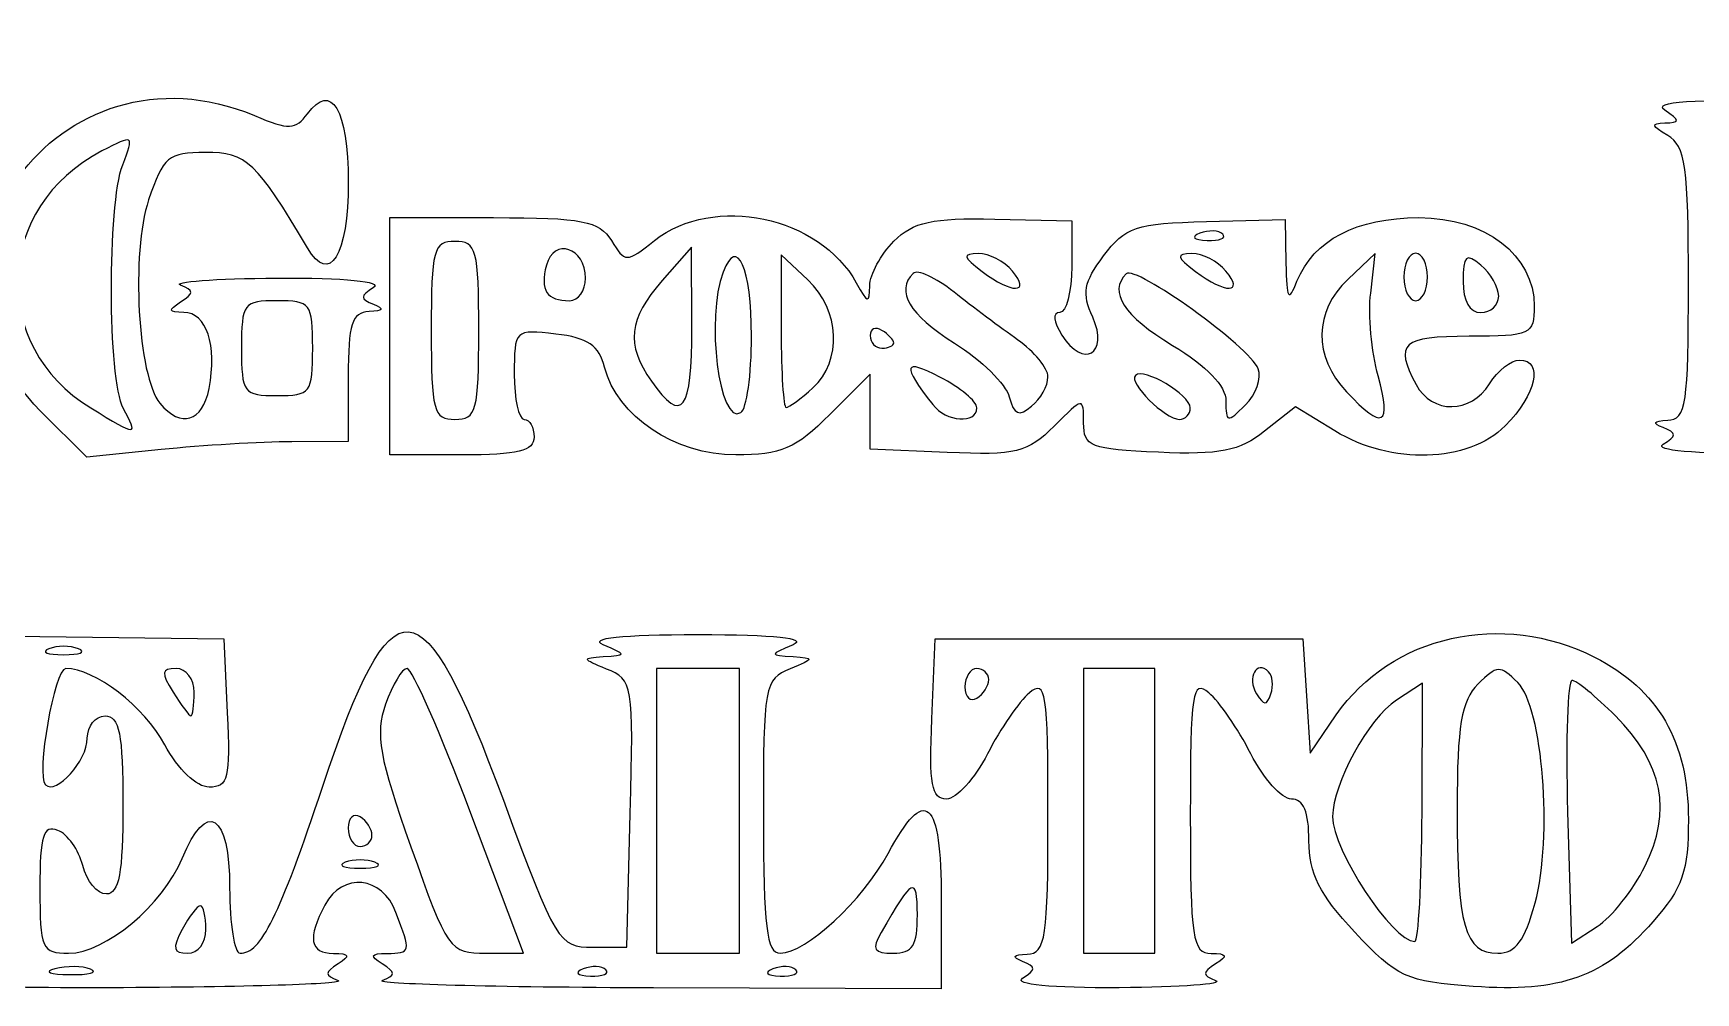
# Model space of a CAD drawing. Extents: x 0.53 to 3.78, y 0.49 to 2.29.
# Drawn here: x 0.9015 to 1.3687, y 0.6489 to 0.9185 of the extents above; entities that cross this region are included whole.
import ezdxf

# ---------------------------------------------------------------- set-up
doc = ezdxf.new("R2010")
doc.units = 0
doc.layers.get('0').update_dxf_attribs({"linetype": 'CONTINUOUS'})

msp = doc.modelspace()

# ---------------------------------------------------------------- linework, layer by layer
at = {"color": 7}
for p, q in [((1.001667, 0.833337), (1.001667, 0.866669)), ((1.001667, 0.866669), (1.030805, 0.866668)), ((1.171706, 0.866276), (1.193333, 0.865807)), ((1.193333, 0.865807), (1.193333, 0.852904)), ((1.231192, 0.865555), (1.253334, 0.866109)), ((1.253334, 0.866109), (1.253545, 0.853888)), ((1.235764, 0.862014), (1.235764, 0.862014)), ((1.086456, 0.858333), (1.078228, 0.848981)), ((1.086561, 0.835833), (1.086456, 0.858333)), ((1.119167, 0.849217), (1.111667, 0.856263)), ((1.111667, 0.856263), (1.111667, 0.834798)), ((1.278649, 0.856559), (1.270991, 0.849365)), ((1.277355, 0.845476), (1.278649, 0.856559)), ((1.176667, 0.851672), (1.176667, 0.851667)), ((1.236667, 0.851672), (1.236667, 0.851667)), ((1.056667, 0.849643), (1.056667, 0.849643)), ((1.293333, 0.85), (1.293333, 0.85)), ((1.313333, 0.844592), (1.313333, 0.844592)), ((1.001667, 0.833336), (1.001667, 0.833337)), ((1.001667, 0.800004), (1.001667, 0.833336)), ((1.026667, 0.835), (1.026667, 0.835)), ((1.086561, 0.835833), (1.086561, 0.835833)), ((1.103333, 0.833333), (1.103333, 0.833333)), ((0.98, 0.83), (0.98, 0.83)), ((1.143333, 0.83147), (1.143333, 0.83147)), ((1.136668, 0.822666), (1.125335, 0.811333)), ((1.136672, 0.812166), (1.136668, 0.822666)), ((1.245766, 0.824206), (1.245766, 0.824206)), ((0.99, 0.821899), (0.99, 0.803797)), ((1.120571, 0.81885), (1.120571, 0.81885)), ((1.186667, 0.821919), (1.186667, 0.821919)), ((1.279428, 0.822196), (1.279428, 0.822196)), ((0.926784, 0.81311), (0.926784, 0.813115)), ((1.166667, 0.813248), (1.166667, 0.813248)), ((1.226667, 0.813216), (1.226667, 0.813216)), ((1.25625, 0.813488), (1.247551, 0.806646)), ((1.267292, 0.806756), (1.25625, 0.813488)), ((0.903551, 0.812327), (0.903551, 0.812331)), ((0.916484, 0.799395), (0.903551, 0.812327)), ((1.136675, 0.801666), (1.136672, 0.812166)), ((0.99, 0.803797), (0.974167, 0.803708)), ((0.937408, 0.801509), (0.916484, 0.799395)), ((1.021945, 0.800001), (1.001667, 0.800004)), ((1.158363, 0.800706), (1.136675, 0.801666)), ((1.359544, 0.802981), (1.359544, 0.802981)), ((0.903333, 0.748981), (0.955, 0.748333)), ((0.955, 0.748333), (0.955992, 0.7275)), ((1.154014, 0.725833), (1.155, 0.748333)), ((1.155, 0.748333), (1.206667, 0.748333)), ((1.206667, 0.748333), (1.258333, 0.748333)), ((1.258333, 0.748333), (1.259358, 0.732291)), ((0.914167, 0.745541), (0.914167, 0.745541)), ((1.088333, 0.74), (1.076667, 0.74)), ((1.076667, 0.74), (1.076667, 0.7)), ((1.1, 0.74), (1.088333, 0.74)), ((1.1, 0.7), (1.1, 0.74)), ((1.206667, 0.74), (1.196667, 0.74)), ((1.196667, 0.74), (1.196667, 0.7)), ((1.216667, 0.74), (1.206667, 0.74)), ((1.216667, 0.7), (1.216667, 0.74)), ((1.248681, 0.7391), (1.248681, 0.739097)), ((1.17, 0.736863), (1.17, 0.736863)), ((1.29192, 0.735894), (1.28458, 0.731085)), ((1.291793, 0.699614), (1.29192, 0.735894)), ((0.946667, 0.733333), (0.946667, 0.733333)), ((1.259358, 0.732291), (1.260382, 0.716248)), ((1.260382, 0.716248), (1.267691, 0.726952)), ((1.039281, 0.66), (1.02419, 0.7)), ((1.02419, 0.7), (1.02419, 0.7)), ((1.068333, 0.661667), (1.069276, 0.699233)), ((1.076667, 0.7), (1.076667, 0.66)), ((1.1, 0.66), (1.1, 0.7)), ((1.1, 0.7), (1.1, 0.7)), ((1.196667, 0.7), (1.196667, 0.66)), ((1.216667, 0.66), (1.216667, 0.7)), ((1.216667, 0.7), (1.216667, 0.7)), ((1.291793, 0.699614), (1.291793, 0.699614)), ((1.332713, 0.699742), (1.333759, 0.662803)), ((0.996667, 0.693137), (0.996667, 0.693137)), ((0.9975, 0.685541), (0.9975, 0.685541)), ((1.354435, 0.684413), (1.354435, 0.684413)), ((1.156667, 0.675), (1.156667, 0.65)), ((1.323577, 0.674167), (1.323577, 0.674167)), ((1.149949, 0.670833), (1.149949, 0.670833)), ((0.95, 0.666667), (0.95, 0.666667)), ((1.333759, 0.662803), (1.341047, 0.667495)), ((1.028747, 0.66), (1.039281, 0.66)), ((1.058613, 0.661667), (1.068333, 0.661667)), ((1.076667, 0.66), (1.088333, 0.66)), ((1.088333, 0.66), (1.1, 0.66)), ((1.196667, 0.66), (1.206667, 0.66)), ((1.206667, 0.66), (1.216667, 0.66)), ((0.917563, 0.65552), (0.917563, 0.65552)), ((1.062431, 0.655348), (1.062431, 0.655348)), ((1.115764, 0.655348), (1.115764, 0.655348)), ((1.156667, 0.65), (1.075833, 0.650263)), ((1.179544, 0.652981), (1.179544, 0.652981))]:
    msp.add_line(p, q, dxfattribs=at)
for points in [[(0.903551, 0.812331), (0.861921, 0.853962), (0.908638, 0.918472), (0.963662, 0.895336)], [(0.978539, 0.895845), (0.985227, 0.904992), (0.99, 0.897006), (0.99, 0.876667)], [(1.360001, 0.896879), (1.356473, 0.899308), (1.367439, 0.900029), (1.397234, 0.899328)], [(0.963662, 0.895336), (0.973399, 0.891242), (0.975218, 0.891304), (0.978539, 0.895845)], [(1.360834, 0.889733), (1.356235, 0.892412), (1.356058, 0.893163), (1.360001, 0.893283)], [(1.360001, 0.893283), (1.364445, 0.893419), (1.364445, 0.893819), (1.360001, 0.896879)], [(0.926605, 0.881504), (0.929843, 0.890021), (0.929784, 0.89006), (0.920763, 0.885395)], [(1.366667, 0.848168), (1.366667, 0.881001), (1.365852, 0.88681), (1.360834, 0.889733)], [(0.920763, 0.885395), (0.890602, 0.869798), (0.888924, 0.830722), (0.917662, 0.813199)], [(0.949882, 0.885), (0.93941, 0.885), (0.937955, 0.883787), (0.933889, 0.871667)], [(0.97854, 0.858151), (0.964236, 0.882342), (0.961399, 0.885), (0.949882, 0.885)], [(0.926784, 0.813115), (0.922404, 0.821298), (0.922276, 0.870119), (0.926605, 0.881504)], [(0.99, 0.876667), (0.99, 0.856012), (0.984786, 0.847587), (0.97854, 0.858151)], [(0.933889, 0.871667), (0.92891, 0.856823), (0.93085, 0.822009), (0.937075, 0.814508)], [(1.076089, 0.860261), (1.092677, 0.87331), (1.122513, 0.867034), (1.132798, 0.848333)], [(1.030805, 0.866668), (1.055937, 0.866667), (1.060494, 0.865786), (1.063944, 0.860261)], [(1.143373, 0.860039), (1.148837, 0.865504), (1.154082, 0.866658), (1.171706, 0.866276)], [(1.20228, 0.85593), (1.208365, 0.864082), (1.211292, 0.865056), (1.231192, 0.865555)], [(1.256639, 0.84881), (1.261293, 0.860343), (1.273423, 0.866666), (1.290893, 0.866666)], [(1.290893, 0.866666), (1.309558, 0.866666), (1.323333, 0.856115), (1.323333, 0.841818)], [(1.02, 0.86), (1.013926, 0.86), (1.013333, 0.857778), (1.013333, 0.835)], [(1.026667, 0.835), (1.026667, 0.857778), (1.026074, 0.86), (1.02, 0.86)], [(1.056667, 0.849643), (1.056667, 0.858248), (1.047761, 0.861211), (1.045691, 0.853296)], [(1.063944, 0.860261), (1.06789, 0.853942), (1.068055, 0.853942), (1.076089, 0.860261)], [(1.103333, 0.833333), (1.103333, 0.85261), (1.099311, 0.861699), (1.095349, 0.851375)], [(1.136565, 0.8475), (1.136621, 0.850708), (1.139684, 0.856351), (1.143373, 0.860039)], [(1.229376, 0.862277), (1.226716, 0.861213), (1.227506, 0.860423), (1.231389, 0.860263)], [(1.235764, 0.862014), (1.234657, 0.863122), (1.231782, 0.86324), (1.229376, 0.862277)], [(1.231389, 0.860263), (1.234903, 0.860119), (1.236872, 0.860907), (1.235764, 0.862014)], [(1.167092, 0.856561), (1.162534, 0.856472), (1.162701, 0.855672), (1.168137, 0.851561)], [(1.176667, 0.851667), (1.174384, 0.854417), (1.170076, 0.856619), (1.167092, 0.856561)], [(1.199222, 0.83871), (1.196154, 0.845443), (1.196686, 0.848436), (1.20228, 0.85593)], [(1.227092, 0.856561), (1.222534, 0.856472), (1.222701, 0.855672), (1.228137, 0.851561)], [(1.236667, 0.851667), (1.234384, 0.854417), (1.230076, 0.856619), (1.227092, 0.856561)], [(1.29, 0.856667), (1.288167, 0.856667), (1.286667, 0.853667), (1.286667, 0.85)], [(1.293333, 0.85), (1.293333, 0.853667), (1.291833, 0.856667), (1.29, 0.856667)], [(1.308333, 0.853333), (1.304105, 0.856843), (1.303333, 0.856134), (1.303333, 0.848741)], [(1.045691, 0.853296), (1.043844, 0.846234), (1.045747, 0.843333), (1.052222, 0.843333)], [(1.095349, 0.851375), (1.090407, 0.838495), (1.094253, 0.808115), (1.100349, 0.811883)], [(1.148796, 0.851018), (1.143751, 0.845974), (1.147574, 0.839511), (1.160387, 0.831422)], [(1.160254, 0.84574), (1.155123, 0.849814), (1.149967, 0.852189), (1.148796, 0.851018)], [(1.168137, 0.851561), (1.176559, 0.845191), (1.181986, 0.845258), (1.176667, 0.851672)], [(1.193333, 0.852904), (1.193333, 0.845807), (1.191821, 0.84), (1.189972, 0.84)], [(1.208653, 0.850876), (1.203566, 0.845788), (1.207903, 0.839089), (1.221667, 0.830776)], [(1.245766, 0.824206), (1.243407, 0.830353), (1.211244, 0.853466), (1.208653, 0.850876)], [(1.228137, 0.851561), (1.236559, 0.845191), (1.241986, 0.845258), (1.236667, 0.851672)], [(1.253545, 0.853888), (1.253723, 0.843633), (1.25422, 0.842816), (1.256639, 0.84881)], [(1.313333, 0.844592), (1.313333, 0.847117), (1.311083, 0.851051), (1.308333, 0.853333)], [(0.942877, 0.847667), (0.940378, 0.84866), (0.952583, 0.849569), (0.97, 0.849686)], [(0.942877, 0.842981), (0.946713, 0.845411), (0.946713, 0.846141), (0.942877, 0.847667)], [(0.97, 0.849686), (0.988981, 0.849812), (0.999846, 0.848745), (0.997123, 0.847019)], [(0.997123, 0.847019), (0.993287, 0.844589), (0.993287, 0.843859), (0.997123, 0.842333)], [(1.052222, 0.843333), (1.054667, 0.843333), (1.056667, 0.846173), (1.056667, 0.849643)], [(1.078228, 0.848981), (1.068696, 0.838146), (1.067937, 0.831095), (1.075189, 0.820742)], [(1.120571, 0.81885), (1.128901, 0.826388), (1.128239, 0.840694), (1.119167, 0.849217)], [(1.132798, 0.848333), (1.135987, 0.842534), (1.136477, 0.842426), (1.136565, 0.8475)], [(1.178125, 0.832344), (1.173427, 0.835638), (1.165385, 0.841667), (1.160254, 0.84574)], [(1.270991, 0.849365), (1.26136, 0.840317), (1.261196, 0.827704), (1.270581, 0.817715)], [(1.286667, 0.85), (1.286667, 0.846333), (1.288167, 0.843333), (1.29, 0.843333)], [(1.29, 0.843333), (1.291833, 0.843333), (1.293333, 0.846333), (1.293333, 0.85)], [(1.303333, 0.848741), (1.303333, 0.843194), (1.30516, 0.84), (1.308333, 0.84)], [(1.360834, 0.809737), (1.366034, 0.809971), (1.366667, 0.81414), (1.366667, 0.848168)], [(0.943778, 0.840051), (0.939432, 0.840095), (0.93925, 0.840683), (0.942877, 0.842981)], [(0.97, 0.843333), (0.960556, 0.843333), (0.96, 0.842592), (0.96, 0.83)], [(0.98, 0.83), (0.98, 0.842593), (0.979444, 0.843333), (0.97, 0.843333)], [(0.997123, 0.842333), (1.000291, 0.841073), (0.9999, 0.840447), (0.995833, 0.840263)], [(1.279428, 0.822196), (1.277576, 0.828904), (1.276643, 0.83938), (1.277355, 0.845476)], [(1.323333, 0.841818), (1.323333, 0.833755), (1.322421, 0.833333), (1.305, 0.833333)], [(1.308333, 0.84), (1.311083, 0.84), (1.313333, 0.842066), (1.313333, 0.844592)], [(0.950879, 0.818665), (0.95321, 0.830856), (0.950176, 0.839991), (0.943778, 0.840051)], [(0.995833, 0.840263), (0.991026, 0.840047), (0.99, 0.836816), (0.99, 0.821899)], [(1.189972, 0.84), (1.18792, 0.84), (1.188152, 0.837531), (1.190566, 0.833666)], [(1.190566, 0.833666), (1.196553, 0.824079), (1.20393, 0.828377), (1.199222, 0.83871)], [(1.013333, 0.835), (1.013333, 0.812222), (1.013926, 0.81), (1.02, 0.81)], [(1.02, 0.81), (1.026074, 0.81), (1.026667, 0.812222), (1.026667, 0.835)], [(1.048364, 0.833962), (1.036803, 0.835311), (1.036667, 0.83518), (1.036667, 0.822663)], [(1.062061, 0.824621), (1.060524, 0.830745), (1.057345, 0.832913), (1.048364, 0.833962)], [(1.075189, 0.820742), (1.083813, 0.808428), (1.086672, 0.812221), (1.086561, 0.835833)], [(1.100349, 0.811883), (1.10199, 0.812897), (1.103333, 0.82255), (1.103333, 0.833333)], [(1.111667, 0.834798), (1.111667, 0.822993), (1.112299, 0.813333), (1.113071, 0.813333)], [(1.14, 0.835), (1.138167, 0.836133), (1.136667, 0.835471), (1.136667, 0.83353)], [(1.136667, 0.83353), (1.136667, 0.831589), (1.138167, 0.83), (1.14, 0.83)], [(1.143333, 0.83147), (1.143333, 0.832279), (1.141833, 0.833867), (1.14, 0.835)], [(1.186667, 0.821919), (1.186667, 0.824359), (1.182823, 0.82905), (1.178125, 0.832344)], [(1.305, 0.833333), (1.286108, 0.833333), (1.283927, 0.831347), (1.290117, 0.81978)], [(0.96, 0.83), (0.96, 0.817407), (0.960556, 0.816667), (0.97, 0.816667)], [(0.97, 0.816667), (0.979444, 0.816667), (0.98, 0.817408), (0.98, 0.83)], [(1.14, 0.83), (1.141833, 0.83), (1.143333, 0.830661), (1.143333, 0.83147)], [(1.1563, 0.821856), (1.145975, 0.827195), (1.145518, 0.825471), (1.15426, 0.814167)], [(1.160387, 0.831422), (1.167933, 0.826659), (1.174866, 0.819858), (1.175794, 0.81631)], [(1.221667, 0.830776), (1.231309, 0.824952), (1.236667, 0.819368), (1.236667, 0.815143)], [(1.036667, 0.822663), (1.036667, 0.815698), (1.037917, 0.809999), (1.039445, 0.809999)], [(1.098924, 0.799999), (1.081837, 0.799999), (1.065502, 0.810909), (1.062061, 0.824621)], [(1.226667, 0.813216), (1.226667, 0.816907), (1.213543, 0.824654), (1.211222, 0.822334)], [(1.242122, 0.814027), (1.245123, 0.817028), (1.246763, 0.821608), (1.245766, 0.824206)], [(1.310774, 0.819999), (1.313064, 0.823666), (1.316826, 0.826666), (1.319135, 0.826666)], [(1.319135, 0.826666), (1.32601, 0.826666), (1.323916, 0.816945), (1.315152, 0.808181)], [(0.937075, 0.814508), (0.942981, 0.807391), (0.949075, 0.809227), (0.950879, 0.818665)], [(1.113071, 0.813333), (1.113843, 0.813333), (1.117218, 0.815816), (1.120571, 0.81885)], [(1.166667, 0.813248), (1.166667, 0.815034), (1.162002, 0.818908), (1.1563, 0.821856)], [(1.182074, 0.813671), (1.1846, 0.815768), (1.186667, 0.819479), (1.186667, 0.821919)], [(1.211222, 0.822334), (1.209214, 0.820325), (1.219552, 0.81), (1.223571, 0.81)], [(1.270581, 0.817715), (1.280806, 0.806831), (1.283319, 0.808104), (1.279428, 0.822196)], [(1.290117, 0.81978), (1.294599, 0.811406), (1.305479, 0.811522), (1.310774, 0.819999)], [(0.917662, 0.813199), (0.930827, 0.805172), (0.931036, 0.80517), (0.926784, 0.81311)], [(1.15426, 0.814167), (1.158074, 0.809235), (1.166667, 0.808599), (1.166667, 0.813248)], [(1.175794, 0.81631), (1.177116, 0.811255), (1.178475, 0.810684), (1.182074, 0.813671)], [(1.196671, 0.809014), (1.196667, 0.816334), (1.196637, 0.81633), (1.188358, 0.808054)], [(1.223571, 0.81), (1.225274, 0.81), (1.226667, 0.811447), (1.226667, 0.813216)], [(1.236667, 0.815143), (1.236667, 0.809058), (1.23707, 0.808975), (1.242122, 0.814027)], [(1.039445, 0.809999), (1.040972, 0.809999), (1.042222, 0.807749), (1.042222, 0.804999)], [(1.125335, 0.811333), (1.115787, 0.801784), (1.111627, 0.799999), (1.098924, 0.799999)], [(1.217764, 0.800735), (1.198528, 0.801584), (1.196674, 0.802312), (1.196671, 0.809014)], [(1.359544, 0.807667), (1.356376, 0.808927), (1.356767, 0.809553), (1.360834, 0.809737)], [(0.974167, 0.803708), (0.965458, 0.803664), (0.948917, 0.802671), (0.937408, 0.801509)], [(1.042222, 0.804999), (1.042222, 0.801103), (1.037748, 0.8), (1.021945, 0.800001)], [(1.188358, 0.808054), (1.180945, 0.800641), (1.177714, 0.799849), (1.158363, 0.800706)], [(1.247551, 0.806646), (1.240481, 0.801085), (1.234904, 0.799978), (1.217764, 0.800735)], [(1.315152, 0.808181), (1.304681, 0.797711), (1.283178, 0.79707), (1.267292, 0.806756)], [(1.359544, 0.802981), (1.363381, 0.805411), (1.363381, 0.806141), (1.359544, 0.807667)], [(1.388334, 0.800438), (1.368467, 0.800238), (1.356836, 0.801265), (1.359544, 0.802981)], [(0.982851, 0.706941), (1.002525, 0.765706), (1.010602, 0.765076), (1.033594, 0.702982)], [(1.267691, 0.726952), (1.282954, 0.749305), (1.314466, 0.75636), (1.340263, 0.743199)], [(0.858333, 0.746716), (0.854234, 0.748507), (0.871565, 0.749379), (0.903333, 0.748981)], [(1.061667, 0.746667), (1.057359, 0.748518), (1.066797, 0.749531), (1.088333, 0.749531)], [(1.088333, 0.749531), (1.10987, 0.749531), (1.119307, 0.748517), (1.115, 0.746667)], [(0.905833, 0.745541), (0.903542, 0.744616), (0.905417, 0.74386), (0.91, 0.74386)], [(0.914167, 0.745541), (0.911875, 0.746465), (0.908125, 0.746465), (0.905833, 0.745541)], [(0.91, 0.74386), (0.914583, 0.74386), (0.916458, 0.744616), (0.914167, 0.745541)], [(1.06261, 0.739856), (1.055626, 0.742659), (1.055549, 0.742947), (1.061667, 0.743356)], [(1.061667, 0.743356), (1.068333, 0.743802), (1.068333, 0.743802), (1.061667, 0.746667)], [(1.115, 0.746667), (1.108333, 0.743802), (1.108333, 0.743802), (1.115, 0.743356)], [(1.115, 0.743356), (1.121175, 0.742944), (1.121114, 0.742689), (1.114167, 0.739896)], [(1.340263, 0.743199), (1.35819, 0.734053), (1.366638, 0.719461), (1.366654, 0.697616)], [(0.910619, 0.74), (0.907404, 0.74), (0.902172, 0.71005), (0.904909, 0.707314)], [(0.938428, 0.718591), (0.932669, 0.729283), (0.918749, 0.74), (0.910619, 0.74)], [(0.941638, 0.74), (0.937445, 0.74), (0.937301, 0.738893), (0.940774, 0.733333)], [(0.946667, 0.733333), (0.946667, 0.737054), (0.944444, 0.74), (0.941638, 0.74)], [(1.006542, 0.74), (1.005136, 0.74), (1.002407, 0.735472), (1.000478, 0.729938)], [(1.02419, 0.7), (1.01589, 0.722), (1.007948, 0.74), (1.006542, 0.74)], [(1.069276, 0.699233), (1.070191, 0.735651), (1.069987, 0.736894), (1.06261, 0.739856)], [(1.114167, 0.739896), (1.106997, 0.737014), (1.106667, 0.73519), (1.106667, 0.698441)], [(1.166667, 0.74), (1.164833, 0.74), (1.163333, 0.737661), (1.163333, 0.734803)], [(1.17, 0.736863), (1.17, 0.738589), (1.1685, 0.74), (1.166667, 0.74)], [(1.248681, 0.739097), (1.245292, 0.742486), (1.242496, 0.737384), (1.245276, 0.732886)], [(1.249291, 0.732875), (1.250063, 0.735191), (1.249789, 0.737992), (1.248681, 0.7391)], [(1.318688, 0.736074), (1.313771, 0.740991), (1.312857, 0.740952), (1.3075, 0.735596)], [(1.163333, 0.734803), (1.163333, 0.731945), (1.164833, 0.730534), (1.166667, 0.731667)], [(1.166667, 0.731667), (1.1685, 0.7328), (1.17, 0.735138), (1.17, 0.736863)], [(1.186667, 0.698741), (1.186667, 0.7336), (1.186141, 0.737047), (1.181423, 0.733131)], [(1.23191, 0.733131), (1.227192, 0.737047), (1.226666, 0.7336), (1.226666, 0.698741)], [(1.3075, 0.735596), (1.302837, 0.730933), (1.301667, 0.723935), (1.301667, 0.700715)], [(1.323577, 0.674167), (1.328589, 0.692689), (1.325718, 0.729044), (1.318688, 0.736074)], [(1.33391, 0.736673), (1.332676, 0.736677), (1.332137, 0.720058), (1.332713, 0.699742)], [(1.346143, 0.726677), (1.340649, 0.732172), (1.335144, 0.73667), (1.33391, 0.736673)], [(0.940774, 0.733333), (0.943063, 0.729667), (0.945326, 0.726667), (0.945802, 0.726667)], [(0.945802, 0.726667), (0.946277, 0.726667), (0.946667, 0.729667), (0.946667, 0.733333)], [(1.000478, 0.729938), (0.997535, 0.721495), (0.998679, 0.715062), (1.007592, 0.689938)], [(1.181423, 0.733131), (1.178539, 0.730738), (1.173259, 0.723054), (1.169689, 0.716056)], [(1.243644, 0.716056), (1.240075, 0.723054), (1.234794, 0.730738), (1.23191, 0.733131)], [(1.245276, 0.732886), (1.247377, 0.729488), (1.248162, 0.729485), (1.249291, 0.732875)], [(1.28458, 0.731085), (1.276738, 0.725947), (1.266667, 0.707595), (1.266667, 0.698444)], [(0.916667, 0.720408), (0.916667, 0.72385), (0.918917, 0.726667), (0.921667, 0.726667)], [(0.921667, 0.726667), (0.925667, 0.726667), (0.926667, 0.721667), (0.926667, 0.701667)], [(0.955992, 0.7275), (0.956864, 0.709211), (0.956244, 0.706667), (0.950917, 0.706667)], [(1.158113, 0.703333), (1.153961, 0.703333), (1.153209, 0.707459), (1.154014, 0.725833)], [(1.354435, 0.684413), (1.362168, 0.699909), (1.359546, 0.713275), (1.346143, 0.726677)], [(0.904909, 0.707314), (0.907887, 0.704336), (0.916667, 0.714114), (0.916667, 0.720408)], [(0.950917, 0.706667), (0.947377, 0.706667), (0.942175, 0.711633), (0.938428, 0.718591)], [(1.169689, 0.716056), (1.166119, 0.709059), (1.16091, 0.703333), (1.158113, 0.703333)], [(1.255067, 0.703333), (1.252355, 0.703333), (1.247214, 0.709059), (1.243644, 0.716056)], [(0.959592, 0.66), (0.965503, 0.66), (0.970538, 0.670161), (0.982851, 0.706941)], [(1.141757, 0.688068), (1.152201, 0.707461), (1.156667, 0.703547), (1.156667, 0.675)], [(0.926667, 0.701667), (0.926667, 0.682532), (0.925578, 0.676667), (0.922028, 0.676667)], [(0.943305, 0.686599), (0.950243, 0.703347), (0.956667, 0.699373), (0.956667, 0.678333)], [(1.033594, 0.702982), (1.048376, 0.66306), (1.04922, 0.661667), (1.058613, 0.661667)], [(1.26, 0.691538), (1.26, 0.699728), (1.258492, 0.703333), (1.255067, 0.703333)], [(0.993333, 0.698333), (0.9915, 0.699466), (0.99, 0.698056), (0.99, 0.695197)], [(0.996667, 0.693137), (0.996667, 0.694862), (0.995167, 0.6972), (0.993333, 0.698333)], [(1.106667, 0.698441), (1.106667, 0.667414), (1.107582, 0.66), (1.111411, 0.66)], [(1.180833, 0.659737), (1.186039, 0.659972), (1.186667, 0.664167), (1.186667, 0.698741)], [(1.226666, 0.698741), (1.226666, 0.664087), (1.227282, 0.659995), (1.2325, 0.659949)], [(1.266667, 0.698444), (1.266667, 0.688883), (1.283463, 0.663333), (1.289748, 0.663334)], [(1.289748, 0.663334), (1.290803, 0.663334), (1.291724, 0.67966), (1.291793, 0.699614)], [(1.301667, 0.700715), (1.301667, 0.667478), (1.303766, 0.660001), (1.3131, 0.660001)], [(1.366654, 0.697616), (1.366664, 0.68305), (1.365048, 0.678389), (1.356682, 0.66886)], [(0.908362, 0.694528), (0.904257, 0.696103), (0.903333, 0.693109), (0.903333, 0.678229)], [(0.91539, 0.684632), (0.914291, 0.689013), (0.911128, 0.693466), (0.908362, 0.694528)], [(0.99, 0.695197), (0.99, 0.692339), (0.9915, 0.69), (0.993333, 0.69)], [(0.993333, 0.69), (0.995167, 0.69), (0.996667, 0.691411), (0.996667, 0.693137)], [(1.272864, 0.665951), (1.262956, 0.676573), (1.26, 0.682452), (1.26, 0.691538)], [(1.007592, 0.689938), (1.017929, 0.660799), (1.018494, 0.66), (1.028747, 0.66)], [(1.111411, 0.66), (1.11865, 0.66), (1.134572, 0.674727), (1.141757, 0.688068)], [(0.911411, 0.66), (0.921669, 0.66), (0.937892, 0.67353), (0.943305, 0.686599)], [(0.922028, 0.676667), (0.919477, 0.676667), (0.91649, 0.680251), (0.91539, 0.684632)], [(1.003416, 0.67145), (0.999519, 0.681698), (0.988435, 0.682866), (0.983451, 0.673553)], [(0.989167, 0.685541), (0.986875, 0.684616), (0.98875, 0.68386), (0.993333, 0.68386)], [(0.9975, 0.685541), (0.995208, 0.686465), (0.991458, 0.686465), (0.989167, 0.685541)], [(0.993333, 0.68386), (0.997917, 0.68386), (0.999792, 0.684616), (0.9975, 0.685541)], [(1.341047, 0.667495), (1.345055, 0.670076), (1.351079, 0.677689), (1.354435, 0.684413)], [(0.903333, 0.678229), (0.903333, 0.661161), (0.903848, 0.66), (0.911411, 0.66)], [(0.956667, 0.678333), (0.956667, 0.66825), (0.957983, 0.66), (0.959592, 0.66)], [(1.149949, 0.670833), (1.149893, 0.681937), (1.148633, 0.681316), (1.139771, 0.665833)], [(0.948451, 0.673333), (0.947598, 0.673333), (0.945296, 0.670333), (0.943333, 0.666667)], [(0.95, 0.666667), (0.95, 0.670333), (0.949303, 0.673333), (0.948451, 0.673333)], [(0.983451, 0.673553), (0.978456, 0.66422), (0.979194, 0.660007), (0.985833, 0.659949)], [(1.3131, 0.660001), (1.318092, 0.660001), (1.320696, 0.663522), (1.323577, 0.674167)], [(1.000833, 0.659949), (1.007636, 0.660005), (1.007684, 0.660224), (1.003416, 0.67145)], [(1.143216, 0.66), (1.148658, 0.66), (1.14999, 0.662143), (1.149949, 0.670833)], [(1.356682, 0.66886), (1.343046, 0.65333), (1.330756, 0.648903), (1.306205, 0.650679)], [(0.943333, 0.666667), (0.940486, 0.661346), (0.940798, 0.66), (0.944883, 0.66)], [(0.944883, 0.66), (0.947778, 0.66), (0.95, 0.662895), (0.95, 0.666667)], [(1.139771, 0.665833), (1.137059, 0.661095), (1.137705, 0.66), (1.143216, 0.66)], [(1.306205, 0.650679), (1.287302, 0.652046), (1.284739, 0.65322), (1.272864, 0.665951)], [(0.985833, 0.659949), (0.990398, 0.659905), (0.990679, 0.659272), (0.987123, 0.657019)], [(0.999544, 0.657019), (0.995988, 0.659272), (0.996268, 0.659909), (1.000833, 0.659949)], [(1.179544, 0.657667), (1.176376, 0.658927), (1.176766, 0.659553), (1.180833, 0.659737)], [(1.2325, 0.659949), (1.237065, 0.659905), (1.237345, 0.659272), (1.233789, 0.657019)], [(0.907563, 0.655644), (0.90432, 0.654798), (0.906167, 0.654051), (0.911667, 0.653984)], [(0.917563, 0.65552), (0.915307, 0.656434), (0.910807, 0.656489), (0.907563, 0.655644)], [(0.911667, 0.653984), (0.917167, 0.653917), (0.91982, 0.654607), (0.917563, 0.65552)], [(0.987123, 0.657019), (0.983287, 0.654589), (0.983287, 0.653859), (0.987123, 0.652334)], [(0.999544, 0.652334), (1.00338, 0.653859), (1.00338, 0.654589), (0.999544, 0.657019)], [(1.056042, 0.655611), (1.053383, 0.654547), (1.054172, 0.653758), (1.058056, 0.653598)], [(1.062431, 0.655348), (1.061323, 0.656456), (1.058448, 0.656574), (1.056042, 0.655611)], [(1.058056, 0.653598), (1.061569, 0.653453), (1.063538, 0.654241), (1.062431, 0.655348)], [(1.109375, 0.655611), (1.106716, 0.654547), (1.107506, 0.653758), (1.111389, 0.653598)], [(1.115764, 0.655348), (1.114656, 0.656456), (1.111781, 0.656574), (1.109375, 0.655611)], [(1.111389, 0.653598), (1.114903, 0.653453), (1.116872, 0.654241), (1.115764, 0.655348)], [(1.179544, 0.652981), (1.18338, 0.655411), (1.18338, 0.656141), (1.179544, 0.657667)], [(1.233789, 0.657019), (1.229953, 0.654589), (1.229953, 0.653859), (1.233789, 0.652333)], [(0.923333, 0.650314), (0.883774, 0.650192), (0.856913, 0.651314), (0.859544, 0.652981)], [(0.987123, 0.652334), (0.989622, 0.65134), (0.960917, 0.650431), (0.923333, 0.650314)], [(1.075833, 0.650263), (1.031375, 0.650408), (0.997045, 0.65134), (0.999544, 0.652334)], [(1.206666, 0.650314), (1.187685, 0.650188), (1.17682, 0.651255), (1.179544, 0.652981)], [(1.233789, 0.652333), (1.236288, 0.65134), (1.224083, 0.650431), (1.206666, 0.650314)]]:
    msp.add_open_spline(points, degree=3, dxfattribs=at)

doc.saveas('drawing.dxf')
